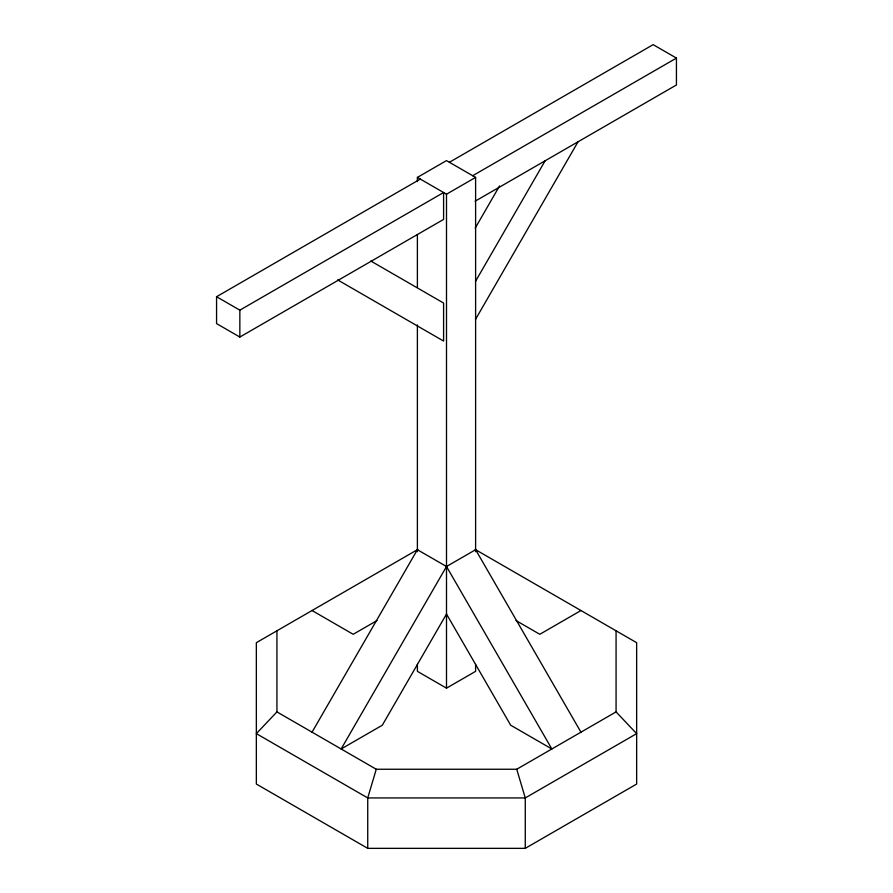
<?xml version="1.0" encoding="UTF-8"?>
<svg xmlns="http://www.w3.org/2000/svg" width="893" height="893" viewBox="0 0 893 893"><rect width="100%" height="100%" fill="white"/><g stroke="black" fill="none" stroke-linecap="round" stroke-linejoin="round"><path stroke-width="1.34" d="M616.07 630.804L616.07 711.9L516.734 769.253L376.266 769.253L367.737 797.94L367.737 848.35L525.263 848.35L636.653 784.043L636.653 642.681L475.232 549.485M475.176 228.161L499.544 185.956M475.478 281.407L545.11 160.807M475.467 319.46L578.039 141.786M312.048 732.171L417.388 549.708L446.5 566.508L551.852 748.981L510.684 725.216L446.5 614.038L382.316 725.216L341.148 748.981L446.5 566.508L475.612 549.708L580.952 732.171M276.93 630.804L276.93 711.9L256.347 733.633L367.737 797.94L525.263 797.94L636.653 733.633L616.07 711.9M417.388 181.58L417.388 177.406L446.5 160.606L475.612 177.406L475.612 551.695M216.564 296.722L239.849 310.161L443.587 192.531L443.587 219.421L239.849 337.052L216.564 323.601L216.564 296.722L420.302 179.091M449.413 162.28L653.151 44.65L676.436 58.09L676.436 84.98L475.109 201.215M472.698 175.72L676.436 58.09M417.388 177.406L446.5 194.205L475.612 177.406M417.768 549.485L256.347 642.681L256.347 784.043L367.737 848.35M376.98 620.568L353.204 634.298L312.048 610.533M417.388 664.392L417.388 671.346L446.5 688.157L475.612 671.346L475.612 664.392M580.952 610.533L539.796 634.298L516.02 620.568M370.818 261.024L443.587 303.04L443.587 341.059L337.699 279.933M276.93 711.9L376.266 769.253M516.734 769.253L525.263 797.94L525.263 848.35M446.5 194.205L446.5 688.157M417.388 234.457L417.388 287.323M417.388 324.896L417.388 551.695M239.849 310.161L239.849 337.052"/></g></svg>
